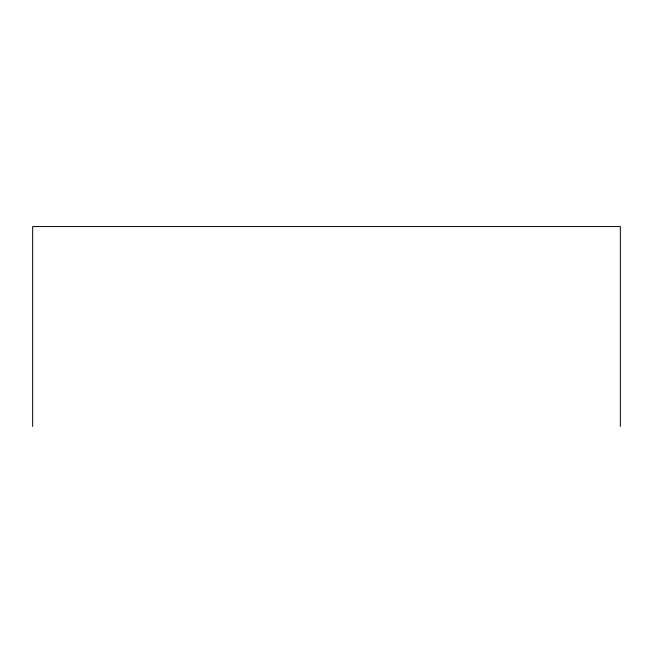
<?xml version="1.0" encoding="UTF-8"?>
<svg xmlns="http://www.w3.org/2000/svg" width="653" height="653" viewBox="0 0 653 653"><rect width="100%" height="100%" fill="white"/><g stroke="black" fill="none" stroke-linecap="round" stroke-linejoin="round"><path stroke-width="0.98" d="M620.35 426.442L620.35 226.558L32.65 226.558L32.65 426.442"/></g></svg>
